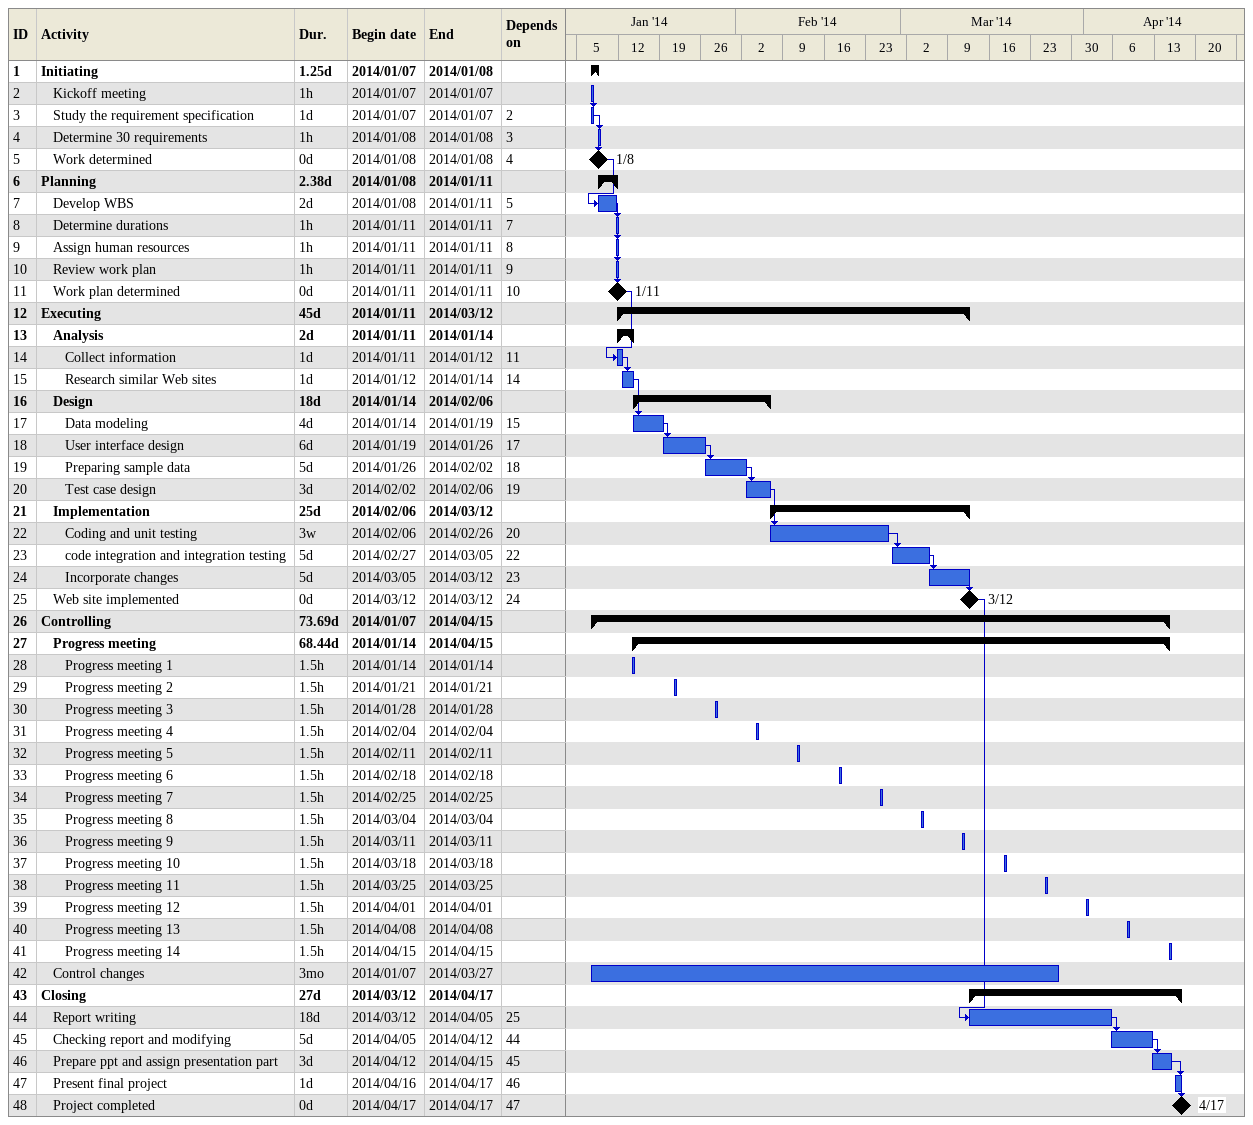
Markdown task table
| ID | Level | Task | Duration | Start | Finish | Predecessors |
|---|---|---|---|---|---|---|
| 1 | 1 | **Initiating** | 1.25d | 2014-01-07 | 2014-01-08 |  |
| 2 | 2 | Kickoff meeting | 1h | 2014-01-07 | 2014-01-07 |  |
| 3 | 2 | Study the requirement specification | 1d | 2014-01-07 | 2014-01-07 | 2 |
| 4 | 2 | Determine 30 requirements | 1h | 2014-01-08 | 2014-01-08 | 3 |
| 5 | 2 | Work determined | 0d | 2014-01-08 | 2014-01-08 | 4 |
| 6 | 1 | **Planning** | 2.38d | 2014-01-08 | 2014-01-11 |  |
| 7 | 2 | Develop WBS | 2d | 2014-01-08 | 2014-01-11 | 5 |
| 8 | 2 | Determine durations | 1h | 2014-01-11 | 2014-01-11 | 7 |
| 9 | 2 | Assign human resources | 1h | 2014-01-11 | 2014-01-11 | 8 |
| 10 | 2 | Review work plan | 1h | 2014-01-11 | 2014-01-11 | 9 |
| 11 | 2 | Work plan determined | 0d | 2014-01-11 | 2014-01-11 | 10 |
| 12 | 1 | **Executing** | 45d | 2014-01-11 | 2014-03-12 |  |
| 13 | 2 | **Analysis** | 2d | 2014-01-11 | 2014-01-14 |  |
| 14 | 3 | Collect information | 1d | 2014-01-11 | 2014-01-12 | 11 |
| 15 | 3 | Research similar Web sites | 1d | 2014-01-12 | 2014-01-14 | 14 |
| 16 | 2 | **Design** | 18d | 2014-01-14 | 2014-02-06 |  |
| 17 | 3 | Data modeling | 4d | 2014-01-14 | 2014-01-19 | 15 |
| 18 | 3 | User interface design | 6d | 2014-01-19 | 2014-01-26 | 17 |
| 19 | 3 | Preparing sample data | 5d | 2014-01-26 | 2014-02-02 | 18 |
| 20 | 3 | Test case design | 3d | 2014-02-02 | 2014-02-06 | 19 |
| 21 | 2 | **Implementation** | 25d | 2014-02-06 | 2014-03-12 |  |
| 22 | 3 | Coding and unit testing | 3w | 2014-02-06 | 2014-02-26 | 20 |
| 23 | 3 | code integration and integration testing | 5d | 2014-02-27 | 2014-03-05 | 22 |
| 24 | 3 | Incorporate changes | 5d | 2014-03-05 | 2014-03-12 | 23 |
| 25 | 2 | Web site implemented | 0d | 2014-03-12 | 2014-03-12 | 24 |
| 26 | 1 | **Controlling** | 73.69d | 2014-01-07 | 2014-04-15 |  |
| 27 | 2 | **Progress meeting** | 68.44d | 2014-01-14 | 2014-04-15 |  |
| 28 | 3 | Progress meeting 1 | 1.5h | 2014-01-14 | 2014-01-14 |  |
| 29 | 3 | Progress meeting 2 | 1.5h | 2014-01-21 | 2014-01-21 |  |
| 30 | 3 | Progress meeting 3 | 1.5h | 2014-01-28 | 2014-01-28 |  |
| 31 | 3 | Progress meeting 4 | 1.5h | 2014-02-04 | 2014-02-04 |  |
| 32 | 3 | Progress meeting 5 | 1.5h | 2014-02-11 | 2014-02-11 |  |
| 33 | 3 | Progress meeting 6 | 1.5h | 2014-02-18 | 2014-02-18 |  |
| 34 | 3 | Progress meeting 7 | 1.5h | 2014-02-25 | 2014-02-25 |  |
| 35 | 3 | Progress meeting 8 | 1.5h | 2014-03-04 | 2014-03-04 |  |
| 36 | 3 | Progress meeting 9 | 1.5h | 2014-03-11 | 2014-03-11 |  |
| 37 | 3 | Progress meeting 10 | 1.5h | 2014-03-18 | 2014-03-18 |  |
| 38 | 3 | Progress meeting 11 | 1.5h | 2014-03-25 | 2014-03-25 |  |
| 39 | 3 | Progress meeting 12 | 1.5h | 2014-04-01 | 2014-04-01 |  |
| 40 | 3 | Progress meeting 13 | 1.5h | 2014-04-08 | 2014-04-08 |  |
| 41 | 3 | Progress meeting 14 | 1.5h | 2014-04-15 | 2014-04-15 |  |
| 42 | 2 | Control changes | 3mo | 2014-01-07 | 2014-03-27 |  |
| 43 | 1 | **Closing** | 27d | 2014-03-12 | 2014-04-17 |  |
| 44 | 2 | Report writing | 18d | 2014-03-12 | 2014-04-05 | 25 |
| 45 | 2 | Checking report and modifying | 5d | 2014-04-05 | 2014-04-12 | 44 |
| 46 | 2 | Prepare ppt and assign presentation part | 3d | 2014-04-12 | 2014-04-15 | 45 |
| 47 | 2 | Present final project | 1d | 2014-04-16 | 2014-04-17 | 46 |
| 48 | 2 | Project completed | 0d | 2014-04-17 | 2014-04-17 | 47 |
